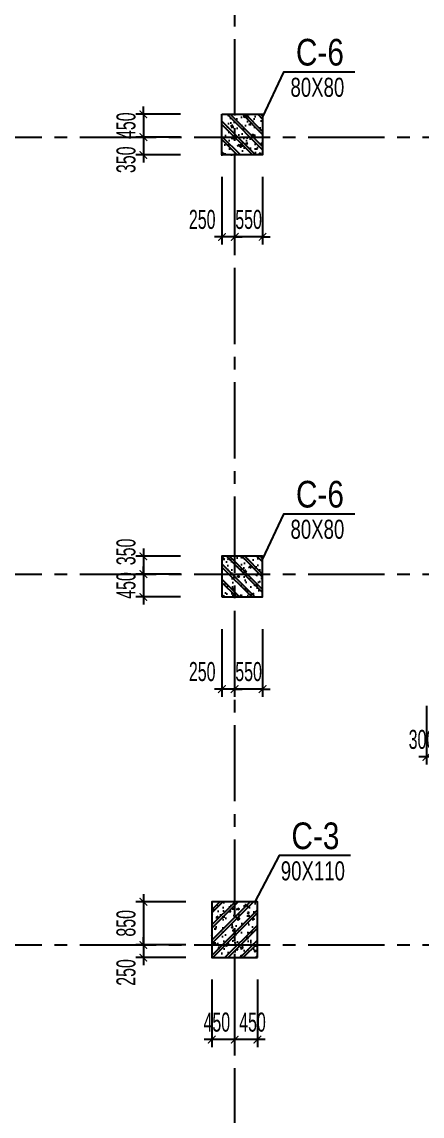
# Model space of a CAD drawing. Extents: x 1719887 to 1865417, y -150890 to 59748.
# Drawn here: x 1798976 to 1806865, y -10629 to 10910 of the extents above; entities that cross this region are included whole.
import ezdxf
from ezdxf.enums import TextEntityAlignment as Align

# ---------------------------------------------------------------- set-up
doc = ezdxf.new("R2010")
doc.units = 0
doc.header["$LTSCALE"] = 1000
doc.header["$MEASUREMENT"] = 0
doc.header["$PDMODE"] = 3
doc.linetypes.add('CENTER2', pattern=[1.125, 0.75, -0.125, 0.125, -0.125])
doc.layers.get('0').update_dxf_attribs({"linetype": 'CONTINUOUS'})
doc.layers.get('Defpoints').update_dxf_attribs({"linetype": 'CONTINUOUS'})
for name, color, linetype in [('CDC.01.AXIS', 160, 'CENTER2'), ('CDC.02.DIM', 1, 'CONTINUOUS'), ('CDC.05.STEEL', 4, 'CONTINUOUS'), ('CDC.06.TEXT', 2, 'CONTINUOUS'), ('CDC.10.HATCH', 9, 'CONTINUOUS'), ('CDC.11.NOTE', 8, 'CONTINUOUS')]:
    doc.layers.add(name, color=color, linetype=linetype)
doc.styles.add('ARIAL', font='arial.ttf', dxfattribs={"width": 0.6})
doc.dimstyles.new('D150', dxfattribs={"dimscale": 150, "dimtxt": 2.5, "dimasz": 1, "dimexe": 1, "dimexo": 0, "dimgap": 1, "dimtad": 1, "dimdec": 0, "dimdsep": 46, "dimtxsty": 'ARIAL', "dimblk": 'ARCHTICK', "dimcen": 1, "dimdle": 1, "dimclrd": 1, "dimclre": 1, "dimclrt": 2, "dimadec": 0, "dimazin": 0, "dimtfac": 0.00072, "dimtdec": 0, "dimtix": 1, "dimtmove": 2, "dimatfit": 3, "dimldrblk": 'ARCHTICK', "dimfxl": 1, "dimtolj": 1, "dimlwd": -1, "dimlwe": -1, "dimarcsym": 0})
pattern_1 = [(130, (3571359.47, 0), (-358.63009, -31.376067), [37.5, -412.5]), (185, (3571359.47, 0), (69.37567, 376.09607), [30, -330]), (79.5486, (3571329.6, -2.6), (-289.25469, 344.71977), [31.870095, -350.571056]), (133.8158, (3571359.47, 100), (-533.62052, -82.75951), [56.25, -618.75]), (83.3644, (3571315, 93.1), (-467.33135, 487.05894), [47.80514, -525.8565]), (188.8158, (3571359.47, 100), (-467.33097, 487.0593), [45, -495]), (159, (3571309.47, 75), (-298.453526, -201.309445), [37.5, -412.5]), (214, (3571309.47, 75), (-121.657666, 362.57502), [30, -330]), (108.5486, (3571284.6, 58.22), (-420.111314, 161.26525), [31.870095, -350.571056]), (142.5, (3571359.47, 0), (-6.079928, 166.446927), [0, -326, 0, -335, 0, -331.25]), (172.5, (3571359.47, 0), (-131.534769, 197.205856), [0, -191, 0, -318.5, 0, -126.25]), (212.5, (3571470.97, 0), (-266.911218, -11.277436), [0, -125, 0, -390, 0, -517.5]), (222.5, (3571520.97, 0), (-291.593085, 50.05249), [0, -162.5, 0, -259, 0, -367.5]), (135, (3571359.47, 0), (150.26019, 150.26019), []), (135, (3571359.47, 61.25), (150.26019, 150.26019), [])]

# ---------------------------------------------------------------- blocks, each defined once
blk = doc.blocks.new('TH1')
at = {"layer": 'CDC.10.HATCH'}
h = blk.add_hatch(dxfattribs=at)
h.set_pattern_fill('CHAU-01', color=256, scale=50, style=0, pattern_type=2)
h.set_pattern_definition(pattern_1)
h.paths.add_polyline_path([(1805930, -86998), (1806480, -86998), (1806480, -87448), (1805930, -87448)])
h.paths.add_polyline_path([(1805930, -87448), (1806480, -87448), (1806480, -87798), (1805930, -87798)])
h.paths.add_polyline_path([(1805680, -87448), (1805930, -87448), (1805930, -87798), (1805680, -87798)])
h.paths.add_polyline_path([(1805680, -86998), (1805930, -86998), (1805930, -87448), (1805680, -87448)])
h = blk.add_hatch(dxfattribs=at)
h.set_pattern_fill('CHAU-01', color=256, scale=50, style=0, pattern_type=2)
h.set_pattern_definition(pattern_1)
h.paths.add_polyline_path([(1805930, -95698), (1806480, -95698), (1806480, -96048), (1805930, -96048)])
h.paths.add_polyline_path([(1805930, -96048), (1806480, -96048), (1806480, -96498), (1805930, -96498)])
h.paths.add_polyline_path([(1805680, -96048), (1805930, -96048), (1805930, -96498), (1805680, -96498)])
h.paths.add_polyline_path([(1805680, -95698), (1805930, -95698), (1805930, -96048), (1805680, -96048)])
h = blk.add_hatch(dxfattribs=at)
h.set_pattern_fill('CHAU-01', color=256, scale=50, style=0, pattern_type=2)
h.set_pattern_definition([(230, (3571359.47, -183495.4), (-358.63009, 31.376067), [37.5, -412.5]), (175, (3571359.47, -183495.4), (69.37567, -376.09607), [30, -330]), (280.4514, (3571329.6, -183492.77), (-289.25469, -344.71977), [31.870095, -350.571056]), (226.1842, (3571359.47, -183595.4), (-533.62052, 82.75951), [56.25, -618.75]), (276.6356, (3571315, -183588.5), (-467.33135, -487.05894), [47.80514, -525.8565]), (171.1842, (3571359.47, -183595.4), (-467.33097, -487.0593), [45, -495]), (201, (3571309.47, -183570.4), (-298.453526, 201.309445), [37.5, -412.5]), (146, (3571309.47, -183570.4), (-121.657666, -362.57502), [30, -330]), (251.4514, (3571284.6, -183553.6), (-420.111314, -161.26525), [31.870095, -350.571056]), (217.5, (3571359.47, -183495.39), (-6.079928, -166.446927), [0, -326, 0, -335, 0, -331.25]), (187.5, (3571359.47, -183495.39), (-131.534769, -197.205856), [0, -191, 0, -318.5, 0, -126.25]), (147.5, (3571470.97, -183495.39), (-266.911218, 11.277436), [0, -125, 0, -390, 0, -517.5]), (137.5, (3571520.97, -183495.39), (-291.593085, -50.05249), [0, -162.5, 0, -259, 0, -367.5]), (225, (3571359.47, -183495.39), (150.26019, -150.26019), []), (225, (3571359.47, -183556.64), (150.26019, -150.26019), [])])
h.paths.add_polyline_path([(1805930, -103598), (1806380, -103598), (1806380, -103348), (1805930, -103348)])
h.paths.add_polyline_path([(1805930, -103348), (1806380, -103348), (1806380, -102498), (1805930, -102498)])
h.paths.add_polyline_path([(1805480, -103348), (1805930, -103348), (1805930, -102498), (1805480, -102498)])
h.paths.add_polyline_path([(1805480, -103598), (1805930, -103598), (1805930, -103348), (1805480, -103348)])
at = {"layer": 'CDC.01.AXIS', "ltscale": 2}
for p, q in [((1805930, -63021), (1805930, -119734)), ((1733131, -87448), (1840145, -87448)), ((1733131, -96048), (1840145, -96048)), ((1733131, -103348), (1840145, -103348))]:
    blk.add_line(p, q, dxfattribs=at)
at = {"layer": 'CDC.05.STEEL', "ltscale": 2000}
for points in [[(1805680, -86998), (1806480, -86998), (1806480, -87798), (1805680, -87798)], [(1805680, -96498), (1806480, -96498), (1806480, -95698), (1805680, -95698)], [(1806380, -103598), (1806380, -102498), (1805480, -102498), (1805480, -103598)]]:
    blk.add_lwpolyline(points, close=True, dxfattribs=at)
blk = doc.blocks.new('_ARCHTICK')
at = {"color": 0, "linetype": 'ByBlock', "const_width": 0.15}
blk.add_lwpolyline([(-0.5, -0.5), (0.5, 0.5)], dxfattribs=at)
blk = doc.blocks.new('*D542')
at = {"layer": 'CDC.02.DIM', "color": 1, "transparency": 16777216}
for p, q in [((1803170, 7859), (1803170, 6527)), ((1803720, 7859), (1803720, 6527)), ((1803170, 6677), (1803020, 6677)), ((1803720, 6677), (1803170, 6677)), ((1803720, 6677), (1803870, 6677))]:
    blk.add_line(p, q, dxfattribs=at)
at = {"layer": 'Defpoints', "color": 0, "transparency": 16777216}
for p in [(1803170, 7859), (1803720, 7859), (1803170, 6677)]:
    blk.add_point(p, dxfattribs=at)
at = {"layer": 'CDC.02.DIM', "color": 1, "transparency": 16777216, "xscale": 150, "yscale": 150, "zscale": 150}
blk.add_blockref('_ARCHTICK', (1803170, 6677), dxfattribs=at)
at = {"layer": 'CDC.02.DIM', "color": 1, "transparency": 16777216, "xscale": 150, "yscale": 150, "zscale": 150, "rotation": 180}
blk.add_blockref('_ARCHTICK', (1803720, 6677), dxfattribs=at)
at = {"layer": 'CDC.02.DIM', "color": 2, "transparency": 16777216, "insert": (1803445, 7019), "char_height": 375, "attachment_point": 5, "style": 'ARIAL'}
blk.add_mtext('\\A1;550', dxfattribs=at)
blk = doc.blocks.new('*D543')
at = {"layer": 'CDC.02.DIM', "color": 1, "transparency": 16777216}
for p, q in [((1802920, 7859), (1802920, 6527)), ((1803170, 7859), (1803170, 6527)), ((1802920, 6677), (1802770, 6677)), ((1803170, 6677), (1802920, 6677)), ((1803170, 6677), (1803320, 6677))]:
    blk.add_line(p, q, dxfattribs=at)
at = {"layer": 'Defpoints', "color": 0, "transparency": 16777216}
for p in [(1802920, 7859), (1803170, 7859), (1802920, 6677)]:
    blk.add_point(p, dxfattribs=at)
at = {"layer": 'CDC.02.DIM', "color": 1, "transparency": 16777216, "xscale": 150, "yscale": 150, "zscale": 150}
blk.add_blockref('_ARCHTICK', (1802920, 6677), dxfattribs=at)
at = {"layer": 'CDC.02.DIM', "color": 1, "transparency": 16777216, "xscale": 150, "yscale": 150, "zscale": 150, "rotation": 180}
blk.add_blockref('_ARCHTICK', (1803170, 6677), dxfattribs=at)
at = {"layer": 'CDC.02.DIM', "color": 2, "transparency": 16777216, "insert": (1802531, 7019), "char_height": 375, "attachment_point": 5, "style": 'ARIAL'}
blk.add_mtext('\\A1;250', dxfattribs=at)
blk = doc.blocks.new('*D578')
at = {"layer": 'CDC.02.DIM', "color": 1, "transparency": 16777216}
for p, q in [((1803170, -1041), (1803170, -2373)), ((1803720, -1041), (1803720, -2373)), ((1803170, -2223), (1803020, -2223)), ((1803720, -2223), (1803170, -2223)), ((1803720, -2223), (1803870, -2223))]:
    blk.add_line(p, q, dxfattribs=at)
at = {"layer": 'Defpoints', "color": 0, "transparency": 16777216}
for p in [(1803170, -1041), (1803720, -1041), (1803170, -2223)]:
    blk.add_point(p, dxfattribs=at)
at = {"layer": 'CDC.02.DIM', "color": 1, "transparency": 16777216, "xscale": 150, "yscale": 150, "zscale": 150}
blk.add_blockref('_ARCHTICK', (1803170, -2223), dxfattribs=at)
at = {"layer": 'CDC.02.DIM', "color": 1, "transparency": 16777216, "xscale": 150, "yscale": 150, "zscale": 150, "rotation": 180}
blk.add_blockref('_ARCHTICK', (1803720, -2223), dxfattribs=at)
at = {"layer": 'CDC.02.DIM', "color": 2, "transparency": 16777216, "insert": (1803445, -1881), "char_height": 375, "attachment_point": 5, "style": 'ARIAL'}
blk.add_mtext('\\A1;550', dxfattribs=at)
blk = doc.blocks.new('*D579')
at = {"layer": 'CDC.02.DIM', "color": 1, "transparency": 16777216}
for p, q in [((1802920, -1041), (1802920, -2373)), ((1803170, -1041), (1803170, -2373)), ((1802920, -2223), (1802770, -2223)), ((1803170, -2223), (1802920, -2223)), ((1803170, -2223), (1803320, -2223))]:
    blk.add_line(p, q, dxfattribs=at)
at = {"layer": 'Defpoints', "color": 0, "transparency": 16777216}
for p in [(1802920, -1041), (1803170, -1041), (1802920, -2223)]:
    blk.add_point(p, dxfattribs=at)
at = {"layer": 'CDC.02.DIM', "color": 1, "transparency": 16777216, "xscale": 150, "yscale": 150, "zscale": 150}
blk.add_blockref('_ARCHTICK', (1802920, -2223), dxfattribs=at)
at = {"layer": 'CDC.02.DIM', "color": 1, "transparency": 16777216, "xscale": 150, "yscale": 150, "zscale": 150, "rotation": 180}
blk.add_blockref('_ARCHTICK', (1803170, -2223), dxfattribs=at)
at = {"layer": 'CDC.02.DIM', "color": 2, "transparency": 16777216, "insert": (1802531, -1881), "char_height": 375, "attachment_point": 5, "style": 'ARIAL'}
blk.add_mtext('\\A1;250', dxfattribs=at)
blk = doc.blocks.new('*D606')
at = {"layer": 'CDC.02.DIM', "color": 1, "transparency": 16777216}
for p, q in [((1803170, -7941), (1803170, -9273)), ((1803620, -7941), (1803620, -9273)), ((1803770, -9123), (1803020, -9123))]:
    blk.add_line(p, q, dxfattribs=at)
at = {"layer": 'Defpoints', "color": 0, "transparency": 16777216}
for p in [(1803170, -7941), (1803620, -7941), (1803170, -9123)]:
    blk.add_point(p, dxfattribs=at)
at = {"layer": 'CDC.02.DIM', "color": 1, "transparency": 16777216, "xscale": 150, "yscale": 150, "zscale": 150, "rotation": 180}
blk.add_blockref('_ARCHTICK', (1803170, -9123), dxfattribs=at)
at = {"layer": 'CDC.02.DIM', "color": 1, "transparency": 16777216, "xscale": 150, "yscale": 150, "zscale": 150}
blk.add_blockref('_ARCHTICK', (1803620, -9123), dxfattribs=at)
at = {"layer": 'CDC.02.DIM', "color": 2, "transparency": 16777216, "insert": (1803522, -8781), "char_height": 375, "attachment_point": 5, "style": 'ARIAL'}
blk.add_mtext('\\A1;450', dxfattribs=at)
blk = doc.blocks.new('*D607')
at = {"layer": 'CDC.02.DIM', "color": 1, "transparency": 16777216}
for p, q in [((1802720, -7941), (1802720, -9273)), ((1803170, -7941), (1803170, -9273)), ((1803320, -9123), (1802570, -9123))]:
    blk.add_line(p, q, dxfattribs=at)
at = {"layer": 'Defpoints', "color": 0, "transparency": 16777216}
for p in [(1802720, -7941), (1803170, -7941), (1802720, -9123)]:
    blk.add_point(p, dxfattribs=at)
at = {"layer": 'CDC.02.DIM', "color": 1, "transparency": 16777216, "xscale": 150, "yscale": 150, "zscale": 150, "rotation": 180}
blk.add_blockref('_ARCHTICK', (1802720, -9123), dxfattribs=at)
at = {"layer": 'CDC.02.DIM', "color": 1, "transparency": 16777216, "xscale": 150, "yscale": 150, "zscale": 150}
blk.add_blockref('_ARCHTICK', (1803170, -9123), dxfattribs=at)
at = {"layer": 'CDC.02.DIM', "color": 2, "transparency": 16777216, "insert": (1802818, -8781), "char_height": 375, "attachment_point": 5, "style": 'ARIAL'}
blk.add_mtext('\\A1;450', dxfattribs=at)
blk = doc.blocks.new('*D727')
at = {"layer": 'CDC.02.DIM', "color": 1, "transparency": 16777216}
for p, q in [((1806950, -2551), (1806950, -3708)), ((1807250, -2551), (1807250, -3708)), ((1806950, -3558), (1806800, -3558)), ((1807250, -3558), (1806950, -3558)), ((1807250, -3558), (1807400, -3558))]:
    blk.add_line(p, q, dxfattribs=at)
at = {"layer": 'Defpoints', "color": 0, "transparency": 16777216}
for p in [(1806950, -2551), (1807250, -2551), (1806950, -3558)]:
    blk.add_point(p, dxfattribs=at)
at = {"layer": 'CDC.02.DIM', "color": 1, "transparency": 16777216, "xscale": 150, "yscale": 150, "zscale": 150}
blk.add_blockref('_ARCHTICK', (1806950, -3558), dxfattribs=at)
at = {"layer": 'CDC.02.DIM', "color": 1, "transparency": 16777216, "xscale": 150, "yscale": 150, "zscale": 150, "rotation": 180}
blk.add_blockref('_ARCHTICK', (1807250, -3558), dxfattribs=at)
at = {"layer": 'CDC.02.DIM', "color": 2, "transparency": 16777216, "insert": (1806862, -3216), "char_height": 375, "attachment_point": 5, "style": 'ARIAL'}
blk.add_mtext('\\A1;300', dxfattribs=at)
blk = doc.blocks.new('*D795')
at = {"layer": 'CDC.02.DIM', "color": 1, "transparency": 16777216}
for p, q in [((1802206, -6409), (1801221, -6409)), ((1801371, -6259), (1801371, -7409)), ((1802206, -7259), (1801221, -7259))]:
    blk.add_line(p, q, dxfattribs=at)
at = {"layer": 'Defpoints', "color": 0, "transparency": 16777216}
for p in [(1802206, -6409), (1801371, -7259), (1802206, -7259)]:
    blk.add_point(p, dxfattribs=at)
at = {"layer": 'CDC.02.DIM', "color": 1, "transparency": 16777216, "xscale": 150, "yscale": 150, "zscale": 150}
for p, rotation in [((1801371, -6409), 90), ((1801371, -7259), 270)]:
    blk.add_blockref('_ARCHTICK', p, dxfattribs=dict(at, rotation=rotation))
at = {"layer": 'CDC.02.DIM', "color": 2, "transparency": 16777216, "insert": (1801030, -6834), "char_height": 375, "attachment_point": 5, "rotation": 90, "style": 'ARIAL'}
blk.add_mtext('\\A1;850', dxfattribs=at)
blk = doc.blocks.new('*D796')
at = {"layer": 'CDC.02.DIM', "color": 1, "transparency": 16777216}
for p, q in [((1802206, -7259), (1801221, -7259)), ((1801371, -7259), (1801371, -7109)), ((1801371, -7259), (1801371, -7509)), ((1802206, -7509), (1801221, -7509)), ((1801371, -7509), (1801371, -7659))]:
    blk.add_line(p, q, dxfattribs=at)
at = {"layer": 'Defpoints', "color": 0, "transparency": 16777216}
for p in [(1802206, -7259), (1801371, -7509), (1802206, -7509)]:
    blk.add_point(p, dxfattribs=at)
at = {"layer": 'CDC.02.DIM', "color": 1, "transparency": 16777216, "xscale": 150, "yscale": 150, "zscale": 150}
for p, rotation in [((1801371, -7259), 270), ((1801371, -7509), 90)]:
    blk.add_blockref('_ARCHTICK', p, dxfattribs=dict(at, rotation=rotation))
at = {"layer": 'CDC.02.DIM', "color": 2, "transparency": 16777216, "insert": (1801030, -7801), "char_height": 375, "attachment_point": 5, "rotation": 90, "style": 'ARIAL'}
blk.add_mtext('\\A1;250', dxfattribs=at)
blk = doc.blocks.new('*D809')
at = {"layer": 'CDC.02.DIM', "color": 1, "transparency": 16777216}
for p, q in [((1802106, 9091), (1801221, 9091)), ((1801371, 9091), (1801371, 9241)), ((1801371, 9091), (1801371, 8641)), ((1802106, 8641), (1801221, 8641)), ((1801371, 8641), (1801371, 8491))]:
    blk.add_line(p, q, dxfattribs=at)
at = {"layer": 'Defpoints', "color": 0, "transparency": 16777216}
for p in [(1802106, 9091), (1801371, 8641), (1802106, 8641)]:
    blk.add_point(p, dxfattribs=at)
at = {"layer": 'CDC.02.DIM', "color": 1, "transparency": 16777216, "xscale": 150, "yscale": 150, "zscale": 150}
for p, rotation in [((1801371, 9091), 270), ((1801371, 8641), 90)]:
    blk.add_blockref('_ARCHTICK', p, dxfattribs=dict(at, rotation=rotation))
at = {"layer": 'CDC.02.DIM', "color": 2, "transparency": 16777216, "insert": (1801030, 8866), "char_height": 375, "attachment_point": 5, "rotation": 90, "style": 'ARIAL'}
blk.add_mtext('\\A1;450', dxfattribs=at)
blk = doc.blocks.new('*D810')
at = {"layer": 'CDC.02.DIM', "color": 1, "transparency": 16777216}
for p, q in [((1802106, 8641), (1801221, 8641)), ((1801371, 8791), (1801371, 8141)), ((1802106, 8291), (1801221, 8291))]:
    blk.add_line(p, q, dxfattribs=at)
at = {"layer": 'Defpoints', "color": 0, "transparency": 16777216}
for p in [(1802106, 8641), (1801371, 8291), (1802106, 8291)]:
    blk.add_point(p, dxfattribs=at)
at = {"layer": 'CDC.02.DIM', "color": 1, "transparency": 16777216, "xscale": 150, "yscale": 150, "zscale": 150}
for p, rotation in [((1801371, 8641), 90), ((1801371, 8291), 270)]:
    blk.add_blockref('_ARCHTICK', p, dxfattribs=dict(at, rotation=rotation))
at = {"layer": 'CDC.02.DIM', "color": 2, "transparency": 16777216, "insert": (1801030, 8196), "char_height": 375, "attachment_point": 5, "rotation": 90, "style": 'ARIAL'}
blk.add_mtext('\\A1;350', dxfattribs=at)
blk = doc.blocks.new('*D811')
at = {"layer": 'CDC.02.DIM', "color": 1, "transparency": 16777216}
for p, q in [((1801371, 541), (1801371, -109)), ((1802106, 391), (1801221, 391)), ((1802106, 41), (1801221, 41))]:
    blk.add_line(p, q, dxfattribs=at)
at = {"layer": 'Defpoints', "color": 0, "transparency": 16777216}
for p in [(1802106, 391), (1801371, 41), (1802106, 41)]:
    blk.add_point(p, dxfattribs=at)
at = {"layer": 'CDC.02.DIM', "color": 1, "transparency": 16777216, "xscale": 150, "yscale": 150, "zscale": 150}
for p, rotation in [((1801371, 391), 90), ((1801371, 41), 270)]:
    blk.add_blockref('_ARCHTICK', p, dxfattribs=dict(at, rotation=rotation))
at = {"layer": 'CDC.02.DIM', "color": 2, "transparency": 16777216, "insert": (1801030, 477), "char_height": 375, "attachment_point": 5, "rotation": 90, "style": 'ARIAL'}
blk.add_mtext('\\A1;350', dxfattribs=at)
blk = doc.blocks.new('*D812')
at = {"layer": 'CDC.02.DIM', "color": 1, "transparency": 16777216}
for p, q in [((1802106, 41), (1801221, 41)), ((1801371, 41), (1801371, 191)), ((1801371, 41), (1801371, -409)), ((1802106, -409), (1801221, -409)), ((1801371, -409), (1801371, -559))]:
    blk.add_line(p, q, dxfattribs=at)
at = {"layer": 'Defpoints', "color": 0, "transparency": 16777216}
for p in [(1802106, 41), (1801371, -409), (1802106, -409)]:
    blk.add_point(p, dxfattribs=at)
at = {"layer": 'CDC.02.DIM', "color": 1, "transparency": 16777216, "xscale": 150, "yscale": 150, "zscale": 150}
for p, rotation in [((1801371, 41), 270), ((1801371, -409), 90)]:
    blk.add_blockref('_ARCHTICK', p, dxfattribs=dict(at, rotation=rotation))
at = {"layer": 'CDC.02.DIM', "color": 2, "transparency": 16777216, "insert": (1801030, -184), "char_height": 375, "attachment_point": 5, "rotation": 90, "style": 'ARIAL'}
blk.add_mtext('\\A1;450', dxfattribs=at)

msp = doc.modelspace()

# ---------------------------------------------------------------- linework, layer by layer
at = {"layer": 'CDC.11.NOTE'}
for points in [[(1805539.5, 9922.8), (1804134.7, 9922.8), (1803719.2, 9040.9)], [(1805540, 1222.8), (1804135.3, 1222.8), (1803719.8, 340.9)], [(1805450.6, -5501.7), (1804045.8, -5501.7), (1803569.9, -6409.2)]]:
    msp.add_lwpolyline(points, dxfattribs=at)

# ---------------------------------------------------------------- block references
at = {"layer": 'CDC.10.HATCH'}
msp.add_blockref('TH1', (-2759.9, 96088.6), dxfattribs=at)

# ---------------------------------------------------------------- texts
at = {"layer": 'CDC.06.TEXT', "style": 'ARIAL'}
for s, height, width, p in [('C-6', 525, 0.8, (1804850.5, 10312.9)), ('80X80', 375, 0.7, (1804800.6, 9622.7)), ('C-6', 525, 0.8, (1804851.1, 1612.9)), ('80X80', 375, 0.7, (1804801.1, 922.7)), ('C-3', 525, 0.8, (1804761.6, -5111.5)), ('90X110', 375, 0.7, (1804711.7, -5801.7))]:
    msp.add_text(s, height=height, dxfattribs=dict(at, width=width)).set_placement(p, align=Align.MIDDLE_CENTER)

# ---------------------------------------------------------------- dimensions: what is measured, and where the dimension line sits
at = {"layer": 'CDC.02.DIM'}
for base, p1, p2, angle, picture, middle in [((1801371.3, 8640.9), (1802106, 9090.9), (1802106, 8640.9), 90, '*D809', (1801029.8, 8865.9)), ((1803169.9, 6677.2), (1803719.8, 7858.8), (1803169.9, 7858.8), 180, '*D542', (1803444.8, 7018.7)), ((1801371.3, -409.1), (1802106, 40.9), (1802106, -409.1), 90, '*D812', (1801029.8, -184.1)), ((1803169.9, -2222.8), (1803719.8, -1041.2), (1803169.9, -1041.2), 180, '*D578', (1803444.8, -1881.3)), ((1801371.3, -7259.1), (1802206, -6409.2), (1802206, -7259.1), 90, '*D795', (1801029.8, -6834.1))]:
    dim = msp.add_linear_dim(base=base, p1=p1, p2=p2, angle=angle, dimstyle='D150', dxfattribs=at)
    dim.commit()
    dim.dimension.update_dxf_attribs({"geometry": picture, "text_midpoint": middle})
for base, p1, p2, angle, picture, middle in [((1801371.3, 8290.9), (1802106, 8640.9), (1802106, 8290.9), 90, '*D810', (1801029.7, 8195.9)), ((1802919.8, 6677.2), (1803169.9, 7858.8), (1802919.8, 7858.8), 180, '*D543', (1802531.1, 7018.7)), ((1801371.3, 40.9), (1802106, 390.9), (1802106, 40.9), 90, '*D811', (1801029.7, 477.2)), ((1802919.8, -2222.8), (1803169.9, -1041.2), (1802919.8, -1041.2), 180, '*D579', (1802531.1, -1881.3)), ((1806949.9, -3558.1), (1807249.9, -2551.2), (1806949.9, -2551.2), 180, '*D727', (1806861.8, -3216.5)), ((1801371.3, -7509.2), (1802206, -7259.1), (1802206, -7509.2), 90, '*D796', (1801029.8, -7800.8)), ((1802719.9, -9122.8), (1803169.9, -7941.2), (1802719.9, -7941.2), 180, '*D607', (1802817.7, -8781.4)), ((1803169.9, -9122.8), (1803619.9, -7941.2), (1803169.9, -7941.2), 180, '*D606', (1803522, -8781.4))]:
    dim = msp.add_linear_dim(base=base, p1=p1, p2=p2, angle=angle, dimstyle='D150', dxfattribs=at)
    dim.commit()
    dim.dimension.update_dxf_attribs({"geometry": picture, "text_midpoint": middle, "dimtype": 160})

doc.saveas('drawing.dxf')
